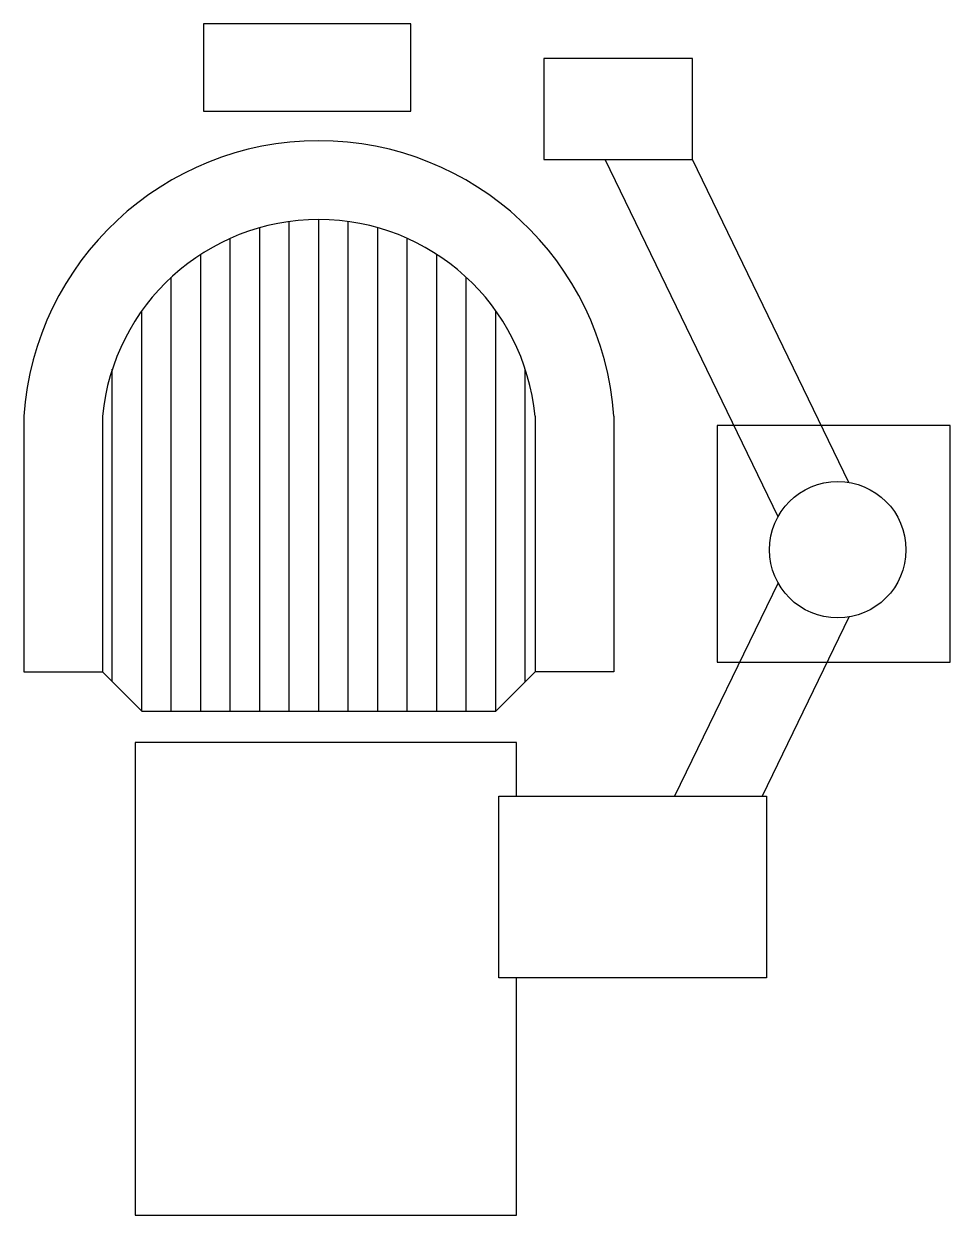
# Model space of a CAD drawing. Extents: x 31.91 to 33.09, y 16.37 to 17.89.
import ezdxf

# ---------------------------------------------------------------- set-up
doc = ezdxf.new("R2010")
doc.units = 0
doc.header["$LTSCALE"] = 0.5
doc.header["$MEASUREMENT"] = 0
doc.layers.get('0').update_dxf_attribs({"linetype": 'CONTINUOUS'})

# ---------------------------------------------------------------- blocks, each defined once
blk = doc.blocks.new('*X0')
at = {"color": 0}
for p, q in [((17.2125, 14.175), (17.2125, 14.7974)), ((17.25, 14.175), (17.25, 14.8)), ((17.2875, 14.175), (17.2875, 14.7974)), ((17.175, 14.175), (17.175, 14.7896)), ((17.325, 14.175), (17.325, 14.7896)), ((17.1375, 14.175), (17.1375, 14.7761)), ((17.3625, 14.175), (17.3625, 14.7761)), ((17.1, 14.175), (17.1, 14.7557)), ((17.4, 14.175), (17.4, 14.7557)), ((17.0625, 14.175), (17.0625, 14.7266)), ((17.4375, 14.175), (17.4375, 14.7266)), ((17.025, 14.175), (17.025, 14.684)), ((17.475, 14.175), (17.475, 14.684)), ((16.9875, 14.2125), (16.9875, 14.6098)), ((17.5125, 14.2125), (17.5125, 14.6098))]:
    blk.add_line(p, q, dxfattribs=at)
blk = doc.blocks.new('CBADENT2')
for p, q in [((0.8174, 0.888), (0.5975, 1.3422)), ((0.9074, 0.9316), (0.7086, 1.3422)), ((0.8174, 0.8039), (0.686, 0.5325)), ((0.9074, 0.7603), (0.7971, 0.5325))]:
    blk.add_line(p, q)
for points in [[(0.087, 1.5145), (0.087, 1.4035), (0.3504, 1.4035), (0.3504, 1.5145)], [(0.5196, 1.4705), (0.5196, 1.3422), (0.7086, 1.3422), (0.7086, 1.4705)], [(0.7402, 1.0041), (0.7402, 0.7031), (1.0362, 0.7031), (1.0362, 1.0041)], [(0.4625, 0.3016), (0.4625, 0.5325), (0.8027, 0.5325), (0.8027, 0.3016)]]:
    blk.add_lwpolyline(points, close=True)
for points in [[(-0.1414, 1.0158), (-0.1414, 0.6908), (-0.0414, 0.6908)], [(-0.0414, 1.0158), (-0.0414, 0.6908)], [(0.6086, 1.0158), (0.6086, 0.6908), (0.5086, 0.6908)], [(0.5086, 1.0158), (0.5086, 0.6908)], [(-0.0414, 0.6908), (0.0086, 0.6408), (0.4586, 0.6408), (0.5086, 0.6908)], [(0, 0.6011), (0, 0), (0.4849, 0), (0.4849, 0.3016)], [(0.4849, 0.5325), (0.4849, 0.6011), (0, 0.6011)]]:
    blk.add_lwpolyline(points)
blk.add_circle((0.8933, 0.846), 0.0868)
for centre, radius, start, end in [((0.2336, 0.9899), 0.3759, 3.9499, 176.0501), ((0.2336, 0.9895), 0.2762, 5.4526, 174.5474)]:
    blk.add_arc(centre, radius, start, end)
blk.add_blockref('*X0', (-17.0164, -13.5342))

msp = doc.modelspace()

# ---------------------------------------------------------------- block references
msp.add_blockref('CBADENT2', (32.0517, 16.3743))

doc.saveas('drawing.dxf')
